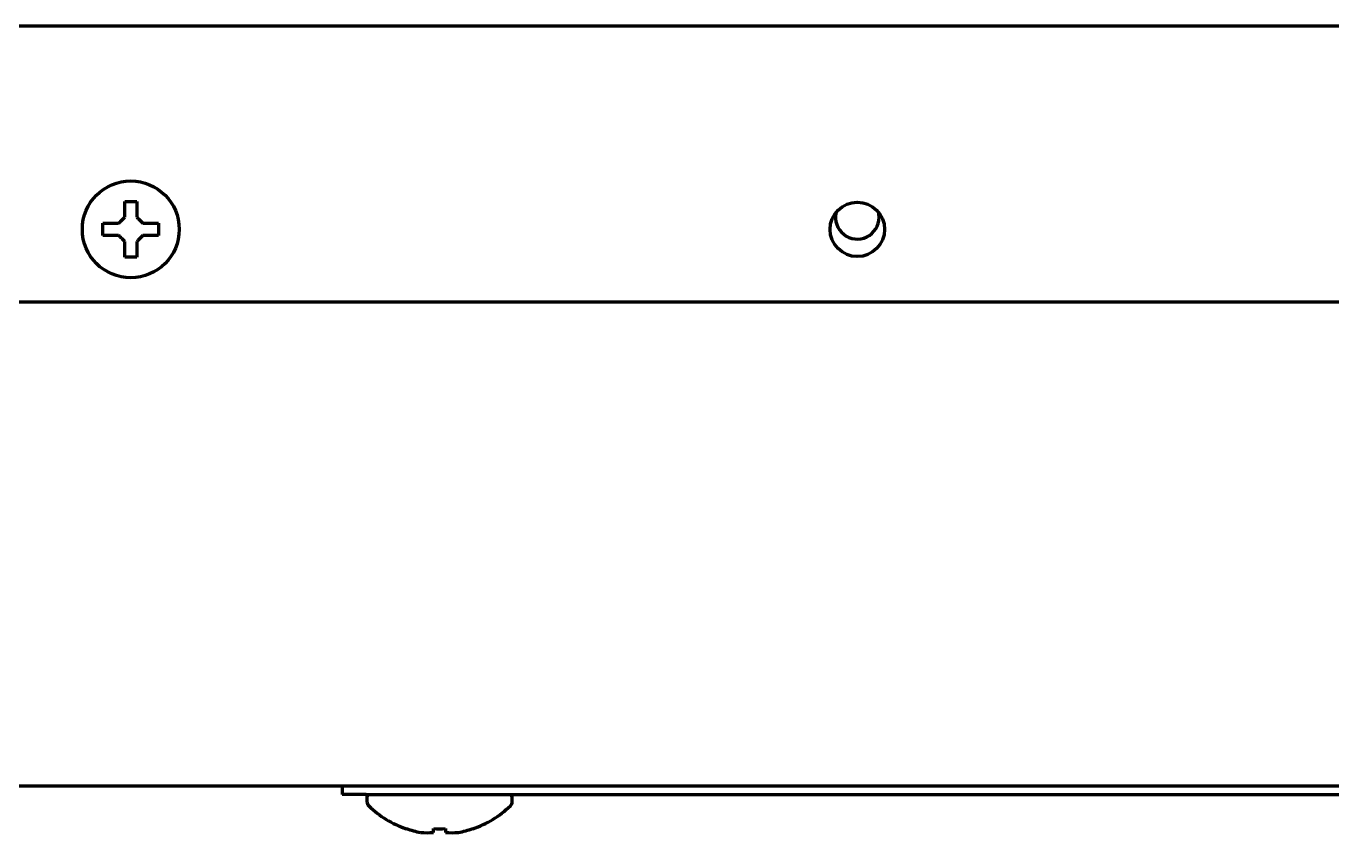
# Model space of a CAD drawing. Header units: inches. Extents: x -2983 to 7024, y 422 to 5529.
# Drawn here: x 6223 to 6330.8, y 2228 to 2294.7 of the extents above; entities that cross this region are included whole.
import ezdxf

# ---------------------------------------------------------------- set-up
doc = ezdxf.new("R2010")
doc.units = ezdxf.units.IN

msp = doc.modelspace()

# ---------------------------------------------------------------- linework, layer by layer
at = {"linetype": 'Continuous', "lineweight": 70}
for p, q in [((6963.72, 2294.69), (6119.52, 2294.69)), ((6229.32, 2277.89), (6229.32, 2278.39)), ((6229.32, 2277.39), (6229.32, 2277.89)), ((6233.92, 2278.39), (6233.92, 2277.89)), ((6233.92, 2277.89), (6233.92, 2277.39)), ((6102.62, 2271.89), (6980.62, 2271.89)), ((6152.64, 2231.89), (6514.48, 2231.89)), ((6249.08, 2231.89), (6249.08, 2231.19)), ((6251.06, 2231.19), (6249.08, 2231.19)), ((6251.06, 2231.19), (6497.06, 2231.19)), ((6251.12, 2230.89), (6251.12, 2230.6)), ((6263.12, 2230.6), (6263.12, 2230.89)), ((6254.37, 2228.37), (6254.37, 2228.35)), ((6256.62, 2228.05), (6256.62, 2228.37)), ((6257.62, 2228.37), (6257.62, 2228.05)), ((6259.87, 2228.37), (6259.87, 2228.35))]:
    msp.add_line(p, q, dxfattribs=at)
for centre, radius in [((6231.62, 2277.89), 4), ((6291.62, 2277.89), 2.25)]:
    msp.add_circle(centre, radius, dxfattribs=at)
for centre, radius, start, end in [((6291.62, 2278.89), 1.8, 166.7981, 0), ((6291.62, 2278.89), 1.8, 0, 13.2075), ((6251.62, 2230.89), 0.5, 143.1295, 180), ((6262.62, 2230.89), 0.5, 0, 36.8705), ((6251.62, 2230.6), 0.5, 180, 226.2253), ((6257.12, 2236.34), 8.45, 226.2253, 251.0075), ((6257.12, 2236.34), 8.45, 288.9925, 313.7747), ((6262.62, 2230.6), 0.5, 313.7747, 0), ((6257.12, 2236.34), 8.44, 250.9729, 259.3378), ((6257.12, 2236.34), 7.99, 266.4122, 273.5878), ((6257.12, 2236.34), 8.44, 280.6622, 289.0271)]:
    msp.add_arc(centre, radius, start, end, dxfattribs=at)
for centre, major_axis, start_param, end_param in [((6256.09, 2236.34), (0, -8.32), 6.192956, 6.373415), ((6258.15, 2236.34), (0, 8.32), 3.051363, 3.231822)]:
    msp.add_ellipse(centre, major_axis=major_axis, ratio=0.707107, start_param=start_param, end_param=end_param, dxfattribs=at)
for points in [[(6231.12, 2278.89), (6231.12, 2278.95), (6231.12, 2279.05), (6231.12, 2279.22), (6231.12, 2279.37), (6231.12, 2279.53), (6231.12, 2279.68), (6231.12, 2279.84), (6231.12, 2280), (6231.12, 2280.13), (6231.12, 2280.19)], [(6231.12, 2280.19), (6231.29, 2280.19), (6231.62, 2280.19), (6231.96, 2280.19), (6232.12, 2280.19)], [(6230.62, 2278.39), (6230.65, 2278.42), (6230.7, 2278.46), (6230.77, 2278.53), (6230.84, 2278.61), (6230.91, 2278.68), (6230.98, 2278.75), (6231.05, 2278.82), (6231.1, 2278.87), (6231.12, 2278.89)], [(6232.12, 2278.89), (6232.15, 2278.87), (6232.2, 2278.81), (6232.28, 2278.74), (6232.35, 2278.67), (6232.42, 2278.6), (6232.49, 2278.53), (6232.56, 2278.46), (6232.6, 2278.42), (6232.62, 2278.39)], [(6232.62, 2278.39), (6232.68, 2278.39), (6232.79, 2278.39), (6232.95, 2278.39), (6233.11, 2278.39), (6233.26, 2278.39), (6233.41, 2278.39), (6233.57, 2278.39), (6233.74, 2278.39), (6233.86, 2278.39), (6233.92, 2278.39)], [(6230.62, 2277.39), (6230.57, 2277.39), (6230.46, 2277.39), (6230.3, 2277.39), (6230.14, 2277.39), (6229.99, 2277.39), (6229.83, 2277.39), (6229.68, 2277.39), (6229.51, 2277.39), (6229.39, 2277.39), (6229.32, 2277.39)], [(6231.12, 2276.89), (6231.1, 2276.92), (6231.05, 2276.97), (6230.97, 2277.04), (6230.9, 2277.11), (6230.83, 2277.18), (6230.76, 2277.25), (6230.69, 2277.32), (6230.65, 2277.37), (6230.62, 2277.39)], [(6232.62, 2277.39), (6232.6, 2277.37), (6232.55, 2277.32), (6232.48, 2277.25), (6232.41, 2277.18), (6232.34, 2277.11), (6232.27, 2277.04), (6232.2, 2276.96), (6232.15, 2276.92), (6232.12, 2276.89)], [(6232.12, 2276.89), (6232.12, 2276.84), (6232.12, 2276.73), (6232.12, 2276.57), (6232.12, 2276.41), (6232.12, 2276.25), (6232.12, 2276.1), (6232.12, 2275.95), (6232.12, 2275.78), (6232.12, 2275.66), (6232.12, 2275.59)], [(6232.12, 2275.59), (6231.96, 2275.59), (6231.62, 2275.59), (6231.29, 2275.59), (6231.12, 2275.59)]]:
    msp.add_open_spline(points, degree=3, dxfattribs=at)
for points in [[(6232.12, 2280.19), (6232.12, 2279.99), (6232.12, 2279.78), (6232.12, 2279.45), (6232.12, 2279.34), (6232.12, 2279.12), (6232.12, 2279.01), (6232.12, 2278.89)], [(6229.32, 2278.39), (6229.53, 2278.39), (6229.74, 2278.39), (6230.06, 2278.39), (6230.17, 2278.39), (6230.4, 2278.39), (6230.51, 2278.39), (6230.62, 2278.39)], [(6231.12, 2275.59), (6231.12, 2275.79), (6231.12, 2276), (6231.12, 2276.33), (6231.12, 2276.44), (6231.12, 2276.66), (6231.12, 2276.78), (6231.12, 2276.89)], [(6233.92, 2277.39), (6233.72, 2277.39), (6233.51, 2277.39), (6233.19, 2277.39), (6233.08, 2277.39), (6232.85, 2277.39), (6232.74, 2277.39), (6232.62, 2277.39)]]:
    msp.add_open_spline(points, degree=3, knots=[0, 0, 0, 0, 0.5, 0.5, 0.75, 0.75, 1, 1, 1, 1], dxfattribs=at)

doc.saveas('drawing.dxf')
